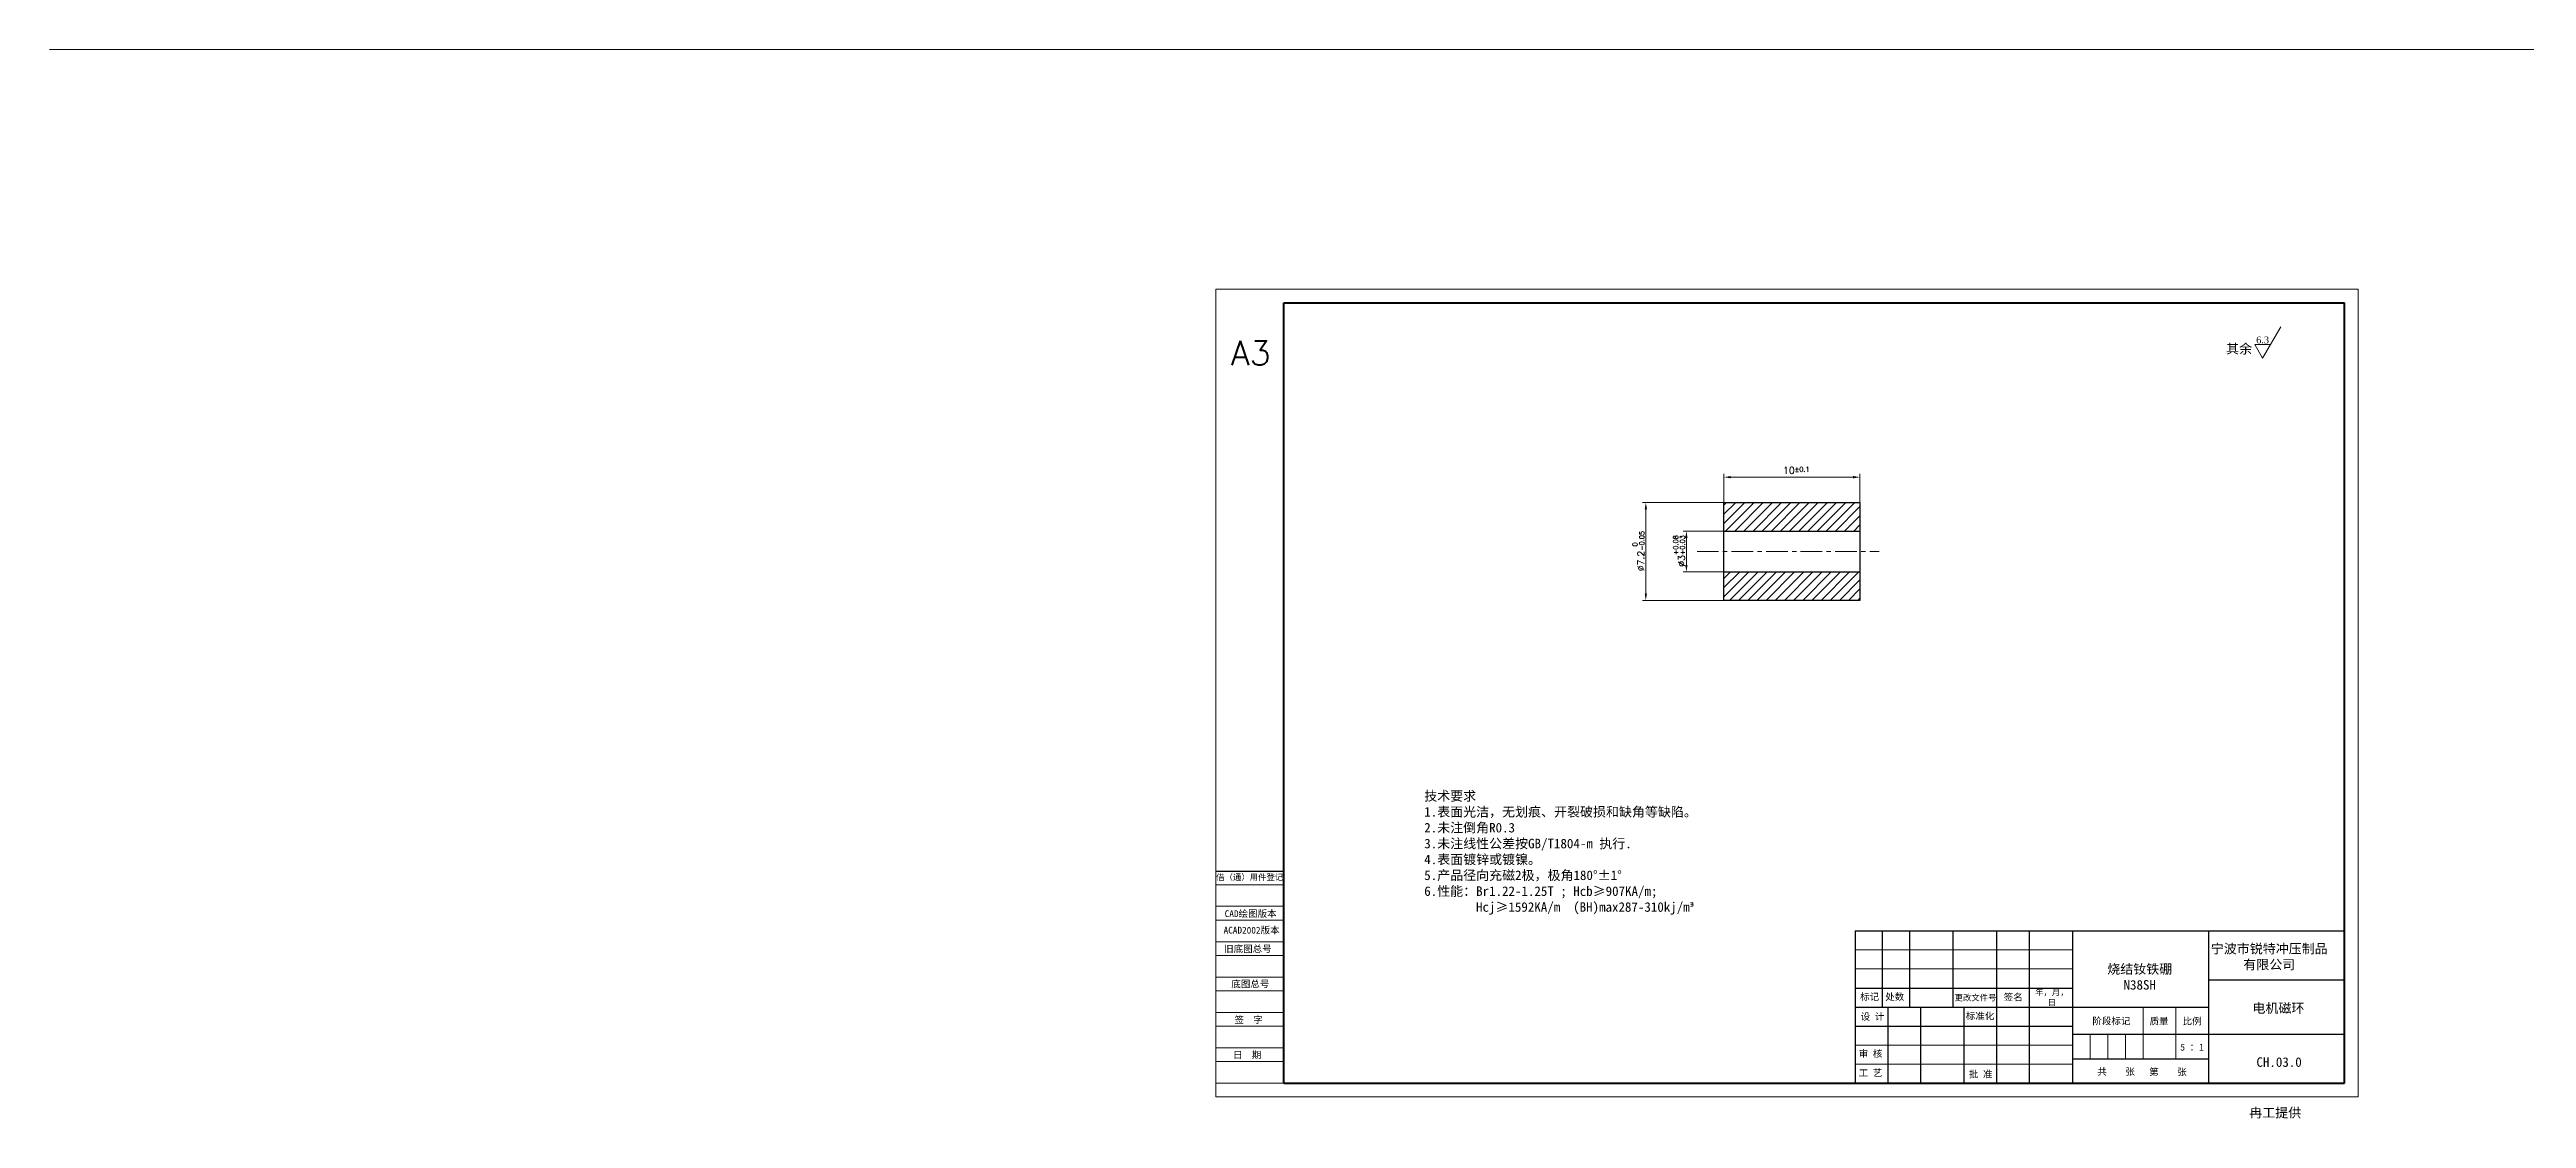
# Model space of a CAD drawing. Header units: millimetres. Extents: x 2517 to 6633, y 792 to 3241.
# Drawn here: x 3011.9 to 3194.1, y 1928.6 to 2007.3 of the extents above; entities that cross this region are included whole.
import ezdxf

# ---------------------------------------------------------------- set-up
doc = ezdxf.new("R2010")
doc.units = ezdxf.units.MM
doc.linetypes.add('CENTER', pattern=[50.8, 31.75, -6.35, 6.35, -6.35])
for name, color, linetype, lineweight in [('中心线', 1, 'CENTER', 9), ('填充', 3, 'Continuous', 9), ('实线', 7, 'Continuous', 25), ('尺寸标注', 2, 'Continuous', 9), ('引导线', 6, 'Continuous', 9), ('文本', 3, 'Continuous', 15), ('粗实线', 9, 'Continuous', 50)]:
    doc.layers.add(name, color=color, linetype=linetype, lineweight=lineweight)
doc.styles.add('st', font='txt.shx')
doc.styles.get("Standard").update_dxf_attribs({"font": 'simfang.ttf'})
doc.dimstyles.new('st0.2', dxfattribs={"dimscale": 0.2, "dimtxt": 2.5, "dimasz": 2.5, "dimexe": 1.25, "dimexo": 0, "dimtad": 1, "dimtoh": 1, "dimdec": 3, "dimdsep": 46, "dimtxsty": 'st', "dimcen": 0, "dimclrd": 256, "dimclre": 256, "dimclrt": 256, "dimadec": 4, "dimazin": 2, "dimtfac": 1, "dimtdec": 3, "dimtmove": 0, "dimatfit": 1, "dimfxl": 0, "dimlwd": -1, "dimlwe": -1, "dimarcsym": 0})

# ---------------------------------------------------------------- blocks, each defined once
blk = doc.blocks.new('*D12')
at = {"layer": 'Defpoints', "color": 0, "ltscale": 0.2, "transparency": 16777216}
for p in [(3135.08, 1971.83), (3132.32, 1968.83), (3135.08, 1968.83)]:
    blk.add_point(p, dxfattribs=at)
at = {"layer": '尺寸标注', "ltscale": 0.2, "transparency": 16777216}
for p, q in [((3135.08, 1971.83), (3132.07, 1971.83)), ((3132.32, 1971.33), (3132.32, 1969.33)), ((3135.08, 1968.83), (3132.07, 1968.83))]:
    blk.add_line(p, q, dxfattribs=at)
for points in [[(3132.23, 1971.33), (3132.4, 1971.33), (3132.32, 1971.83)], [(3132.23, 1969.33), (3132.4, 1969.33), (3132.32, 1968.83)]]:
    blk.add_solid(points, dxfattribs=at)
at = {"layer": '尺寸标注', "ltscale": 0.2, "transparency": 16777216, "insert": (3131.78, 1970.37), "char_height": 0.5, "attachment_point": 5, "rotation": 90, "style": 'st'}
blk.add_mtext('%%c3{}{\\H0.71x;\\C3;\\S+0.08^ +0.03;}', dxfattribs=at)
blk = doc.blocks.new('*D13')
at = {"layer": 'Defpoints', "color": 0, "ltscale": 0.2, "transparency": 16777216}
for p in [(3129.33, 1973.93), (3135.08, 1973.93), (3135.08, 1966.73)]:
    blk.add_point(p, dxfattribs=at)
at = {"layer": '尺寸标注', "ltscale": 0.2, "transparency": 16777216}
for p, q in [((3135.08, 1973.93), (3129.08, 1973.93)), ((3129.33, 1967.23), (3129.33, 1973.43)), ((3135.08, 1966.73), (3129.08, 1966.73))]:
    blk.add_line(p, q, dxfattribs=at)
for points in [[(3129.25, 1973.43), (3129.42, 1973.43), (3129.33, 1973.93)], [(3129.25, 1967.23), (3129.42, 1967.23), (3129.33, 1966.73)]]:
    blk.add_solid(points, dxfattribs=at)
at = {"layer": '尺寸标注', "ltscale": 0.2, "transparency": 16777216, "insert": (3128.79, 1970.36), "char_height": 0.5, "attachment_point": 5, "rotation": 90, "style": 'st'}
blk.add_mtext('%%c7.2{}{\\H0.71x;\\C3;\\S 0^ -0.05;}', dxfattribs=at)
blk = doc.blocks.new('*D14')
at = {"layer": 'Defpoints', "color": 0, "ltscale": 0.2, "transparency": 16777216}
for p in [(3145.08, 1975.8), (3135.08, 1973.93), (3145.08, 1973.93)]:
    blk.add_point(p, dxfattribs=at)
at = {"layer": '尺寸标注', "ltscale": 0.2, "transparency": 16777216}
for p, q in [((3135.08, 1973.93), (3135.08, 1976.05)), ((3135.58, 1975.8), (3144.58, 1975.8)), ((3145.08, 1973.93), (3145.08, 1976.05))]:
    blk.add_line(p, q, dxfattribs=at)
for points in [[(3135.58, 1975.88), (3135.58, 1975.71), (3135.08, 1975.8)], [(3144.58, 1975.88), (3144.58, 1975.71), (3145.08, 1975.8)]]:
    blk.add_solid(points, dxfattribs=at)
at = {"layer": '尺寸标注', "ltscale": 0.2, "transparency": 16777216, "insert": (3140.4, 1976.3), "char_height": 0.5, "attachment_point": 5, "style": 'st'}
blk.add_mtext('10{}{\\A0;{\\H1.5x;}{\\A2;\\H0.71x;\\C3;%%p0.1}}', dxfattribs=at)

msp = doc.modelspace()

# ---------------------------------------------------------------- hatches: boundary and pattern name
at = {"layer": '填充', "ltscale": 0.2}
h = msp.add_hatch(dxfattribs=at)
h.set_pattern_fill('LINE', color=256, scale=0.15, angle=45)
h.set_pattern_definition([(45, (29.6019, 735.25438), (-0.336759605, 0.336759605), [])])
h.paths.add_polyline_path([(3145.081, 1973.9326), (3135.081, 1973.9326), (3135.081, 1971.8326), (3145.081, 1971.8326)])
h.paths.add_polyline_path([(3145.081, 1968.8326), (3135.081, 1968.8326), (3135.081, 1966.7326), (3145.081, 1966.7326)])

# ---------------------------------------------------------------- linework, layer by layer
at = {"layer": '中心线', "ltscale": 0.05}
msp.add_line((3133.0988, 1970.3326), (3146.4843, 1970.3326), dxfattribs=at)
at = {"layer": '实线', "ltscale": 0.2}
for p, q in [((3135.081, 1970.3326), (3135.081, 1973.9326)), ((3135.081, 1973.9326), (3145.081, 1973.9326)), ((3145.081, 1973.9326), (3145.081, 1966.7326)), ((3135.081, 1971.8326), (3145.081, 1971.8326)), ((3135.081, 1966.7326), (3135.081, 1970.3326)), ((3135.081, 1968.8326), (3145.081, 1968.8326)), ((3145.081, 1966.7326), (3135.081, 1966.7326))]:
    msp.add_line(p, q, dxfattribs=at)
at = {"layer": '实线'}
for p, q in [((3097.7174, 1946.8188), (3102.7174, 1946.8188)), ((3102.7174, 1931.2188), (3102.7174, 1942.4188)), ((3102.7174, 1942.4188), (3102.7174, 1931.2188)), ((3144.7174, 1942.4188), (3180.7174, 1942.4188)), ((3144.7212, 1942.4188), (3144.7212, 1931.2188)), ((3146.7212, 1942.4188), (3146.7212, 1936.8188)), ((3148.7212, 1942.4188), (3148.7212, 1936.8188)), ((3151.9212, 1942.4188), (3151.9212, 1936.8188)), ((3155.1212, 1942.4188), (3155.1212, 1931.2188)), ((3157.5212, 1942.4188), (3157.5212, 1931.2188)), ((3160.7212, 1942.4188), (3160.7212, 1931.2188)), ((3170.7174, 1942.4188), (3170.7174, 1931.2188)), ((3144.7174, 1938.2188), (3160.7212, 1938.2188)), ((3170.7174, 1938.8188), (3180.7174, 1938.8188)), ((3144.7174, 1936.8188), (3160.7212, 1936.8188)), ((3147.1212, 1936.8188), (3147.1212, 1931.2188)), ((3149.5212, 1936.8188), (3149.5212, 1931.2188)), ((3152.7212, 1936.8188), (3152.7212, 1931.2188)), ((3160.7212, 1936.8188), (3170.7174, 1936.8188)), ((3144.7174, 1935.4188), (3160.7212, 1935.4188)), ((3160.7212, 1934.8188), (3180.7174, 1934.8188)), ((3160.7212, 1933.0188), (3170.7174, 1933.0188)), ((3144.7174, 1931.2188), (3180.7174, 1931.2188))]:
    msp.add_line(p, q, dxfattribs=at)
at = {"layer": '尺寸标注', "ltscale": 0.2}
msp.add_line((3011.9391, 2007.255), (3565.9171, 2007.255), dxfattribs=at)
at = {"layer": '引导线'}
for p, q in [((3097.7174, 1989.6188), (3181.7174, 1989.6188)), ((3097.7174, 1930.2188), (3097.7174, 1989.6188)), ((3181.7174, 1930.2188), (3181.7174, 1989.6188)), ((3102.7174, 1945.8188), (3097.7174, 1945.8188)), ((3102.7174, 1944.2509), (3097.7174, 1944.2509)), ((3102.7174, 1943.2188), (3097.7174, 1943.2188)), ((3102.7174, 1941.6188), (3097.7174, 1941.6188)), ((3102.7174, 1940.6188), (3097.7174, 1940.6188)), ((3144.7174, 1941.0188), (3160.7212, 1941.0188)), ((3102.7174, 1939.0188), (3097.7174, 1939.0188)), ((3144.7174, 1939.6188), (3160.7212, 1939.6188)), ((3102.7174, 1938.0188), (3097.7174, 1938.0188)), ((3102.7174, 1936.4188), (3097.7174, 1936.4188)), ((3102.7174, 1935.4188), (3097.7174, 1935.4188)), ((3102.7174, 1933.8188), (3097.7174, 1933.8188)), ((3102.7174, 1932.8188), (3097.7174, 1932.8188)), ((3144.7174, 1934.0188), (3160.7212, 1934.0188)), ((3102.7174, 1931.2188), (3097.7174, 1931.2188)), ((3144.7174, 1932.6188), (3160.7212, 1932.6188)), ((3097.7174, 1930.2188), (3181.7174, 1930.2188))]:
    msp.add_line(p, q, dxfattribs=at)
at = {"layer": '文本'}
for p, q in [((3175.2718, 1985.5516), (3174.1079, 1985.5516)), ((3174.1079, 1985.5516), (3174.6898, 1984.5436)), ((3174.6898, 1984.5436), (3176.02, 1986.8476))]:
    msp.add_line(p, q, dxfattribs=at)
at = {"layer": '文本', "ltscale": 0.2}
for p, q in [((3165.9174, 1936.8188), (3165.9174, 1933.0188)), ((3168.3174, 1936.8188), (3168.3174, 1933.0188)), ((3162.0174, 1934.8188), (3162.0174, 1933.0188)), ((3163.3174, 1934.8188), (3163.3174, 1933.0188)), ((3164.6174, 1934.8188), (3164.6174, 1933.0188))]:
    msp.add_line(p, q, dxfattribs=at)
at = {"layer": '粗实线'}
for p, q in [((3102.7174, 1931.2188), (3102.7174, 1988.6188)), ((3102.7174, 1988.6188), (3180.7174, 1988.6188)), ((3180.7174, 1931.2188), (3180.7174, 1988.6188)), ((3102.7174, 1931.2188), (3180.7174, 1931.2188))]:
    msp.add_line(p, q, dxfattribs=at)

# ---------------------------------------------------------------- texts
at = {"layer": '实线', "ltscale": 0.2, "insert": (3098.8058, 1985.8299), "char_height": 1.8, "width": 5, "attachment_point": 1, "style": 'st'}
msp.add_mtext('A3', dxfattribs=at)
at = {"layer": '实线', "char_height": 0.7, "attachment_point": 5}
for s, insert, width in [('烧结钕铁硼\\PN38SH', (3165.6559, 1939.0273), 7.8742), ('宁波市锐特冲压制品\\P有限公司', (3175.1818, 1940.4904), 12.63596), (' 电机磁环', (3175.6174, 1936.7032), 12.63596), ('CH.03.0', (3175.905, 1932.7637), 9.2005), ('冉工提供', (3175.6174, 1929.0098), 12.63596)]:
    msp.add_mtext(s, dxfattribs=dict(at, insert=insert, width=width))
at = {"layer": '文本'}
for s, insert, char_height, width, attachment_point in [('其余', (3172.9636, 1984.8166), 0.7, 12.63596, 8), ('{\\fTimes New Roman|b0|i0|c0|p18;6.3}', (3174.2196, 1986.1406), 0.5, 2.92, 1), ('技术要求\\P1.表面光洁，无划痕、开裂破损和缺角等缺陷。\\P2.未注倒角R0.3\\P3.未注线性公差按GB/T1804-m 执行.\\P4.表面镀锌或镀镍。\\P5.产品径向充磁2极，极角180°±1°\\P6.性能：Br1.22-1.25T ; Hcb≥907KA/m;\\P        Hcj≥1592KA/m  (BH)max287-310kj/m{\\fISOCPEUR|b0|i0|c0|p34;³}', (3113.0363, 1948.1563), 0.7, 23.880809, 4)]:
    msp.add_mtext(s, dxfattribs=dict(at, insert=insert, char_height=char_height, width=width, attachment_point=attachment_point))
at = {"layer": '文本', "ltscale": 0.2, "attachment_point": 5}
for s, insert, char_height, width in [('借（通）用件登记', (3100.1999, 1946.34), 0.44, 10.22572), ('CAD绘图版本', (3100.271, 1943.6578), 0.5, 15.159404), ('ACAD2002版本', (3100.3395, 1942.4435), 0.5, 11.701904), ('旧底图总号', (3100.0689, 1941.0708), 0.5, 13.237686), ('底图总号', (3100.2476, 1938.4843), 0.5, 2.90232), ('标记', (3145.7943, 1937.5505), 0.5, 2.90232), ('设 计', (3145.9988, 1936.0868), 0.5, 2.90232), ('处数', (3147.6383, 1937.5462), 0.5, 2.90232), ('更改文件号', (3153.5777, 1937.4799), 0.44, 6.437633), ('标准化', (3153.9116, 1936.1323), 0.5, 2.90232), ('签名', (3156.3506, 1937.5118), 0.5, 2.90232), ('年，月，日', (3159.1891, 1937.5075), 0.44, 2.90232), ('签  字', (3100.1255, 1935.8522), 0.5, 2.90232), ('阶段标记', (3163.5728, 1935.7613), 0.5, 2.90232), ('质量', (3167.0754, 1935.7497), 0.5, 2.90232), ('比例', (3169.5096, 1935.7497), 0.5, 2.90232), ('日  期', (3100.0138, 1933.2646), 0.5, 2.90232), ('审 核', (3145.8622, 1933.3587), 0.5, 2.90232), ('5 ：1', (3169.5068, 1933.8625), 0.5, 2.90232), ('工 艺', (3145.8542, 1931.9491), 0.5, 2.90232), ('批 准', (3153.9572, 1931.8559), 0.5, 2.90232), ('共    张', (3163.9189, 1932.0349), 0.5, 2.90232), ('第    张', (3167.7322, 1932.0169), 0.5, 2.90232)]:
    msp.add_mtext(s, dxfattribs=dict(at, insert=insert, char_height=char_height, width=width))

# ---------------------------------------------------------------- dimensions: what is measured, and where the dimension line sits
at = {"layer": '尺寸标注', "ltscale": 0.2}
dim = msp.add_linear_dim(base=(3145.081, 1975.7955), p1=(3135.081, 1973.9326), p2=(3145.081, 1973.9326), text='<>{}{\\A0;{\\H1.5x;}{\\A2;\\H0.71x;\\C3;%%p0.1}}', dimstyle='st0.2', override={"dimtp": 0.1, "dimtm": 0.1, "dimtdec": 3, "dimtzin": 8}, dxfattribs=at)
dim.commit()
dim.dimension.update_dxf_attribs({"geometry": '*D14', "text_midpoint": (3140.3998, 1975.7955), "dimtype": 160})
for base, p1, p2, text, override, picture, middle in [((3129.3318, 1973.9326), (3135.081, 1966.7326), (3135.081, 1973.9326), '%%c<>{}{\\H0.71x;\\C3;\\S 0^ -0.05;}', {"dimtp": 0, "dimtm": 0.05, "dimtdec": 3, "dimtzin": 8}, '*D13', (3129.3318, 1970.3593)), ((3132.3178, 1968.8326), (3135.081, 1971.8326), (3135.081, 1968.8326), '%%c<>{}{\\H0.71x;\\C3;\\S+0.08^ +0.03;}', {"dimtp": 0.08, "dimtm": -0.03, "dimtdec": 3, "dimtzin": 8}, '*D12', (3132.3178, 1970.3741))]:
    dim = msp.add_linear_dim(base=base, p1=p1, p2=p2, angle=90, text=text, dimstyle='st0.2', override=override, dxfattribs=at)
    dim.commit()
    dim.dimension.update_dxf_attribs({"geometry": picture, "text_midpoint": middle, "dimtype": 160})

doc.saveas('drawing.dxf')
